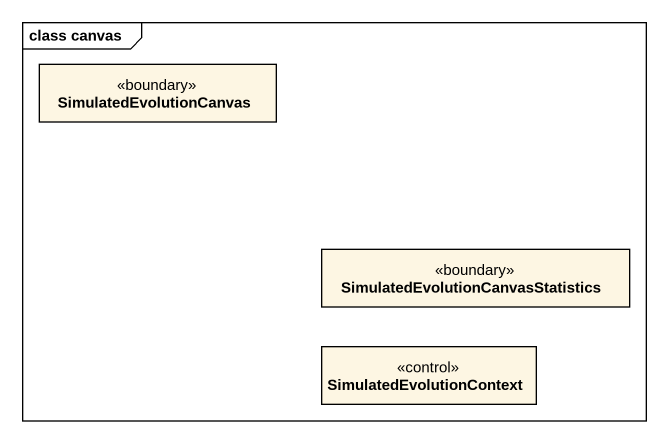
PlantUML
@startuml
mainframe class canvas
hide circle
hide empty members
class SimulatedEvolutionCanvas <<boundary>>
class "SimulatedEvolutionCanvasStatistics" as SimulatedEvolutionCanvasStat <<boundary>>
class SimulatedEvolutionContext <<control>>
@enduml
